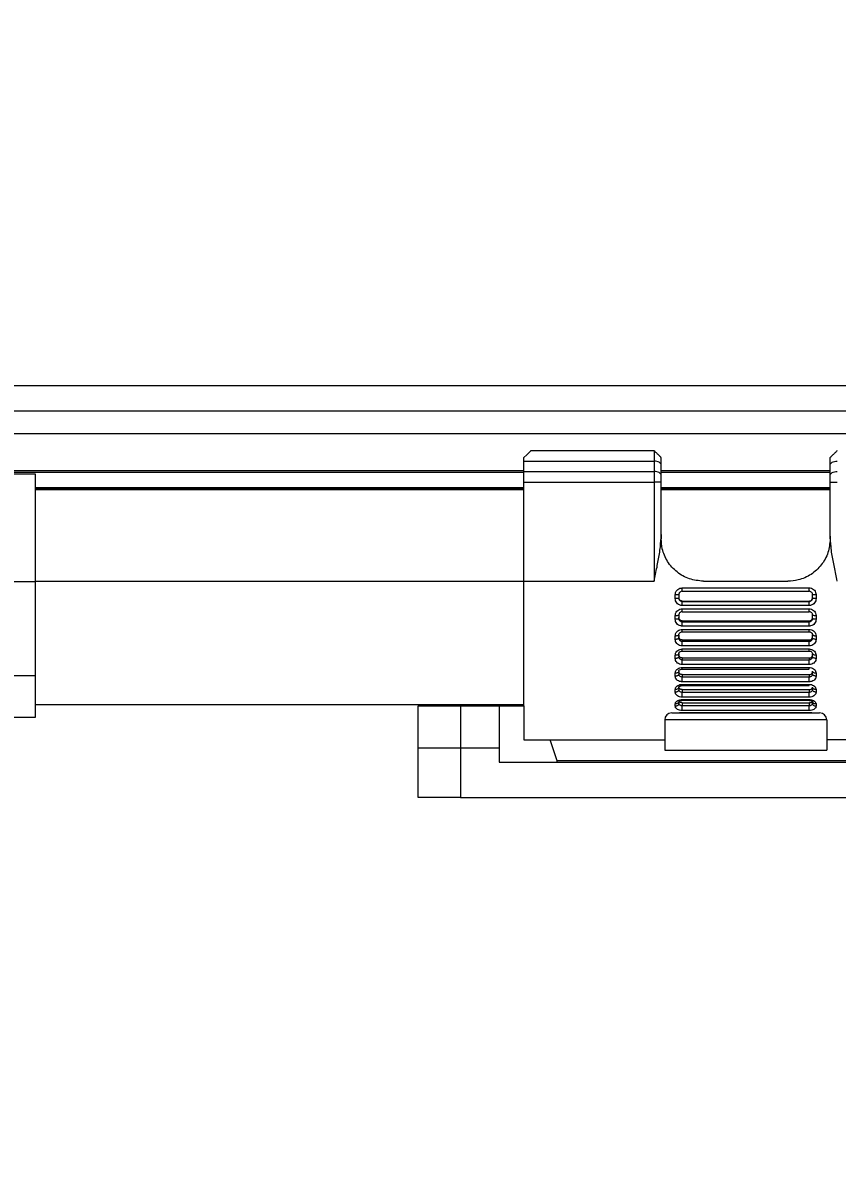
# Model space of a CAD drawing. Header units: inches. Extents: x -19.3 to 60.4, y -8 to 17.2.
# Drawn here: x 2.13 to 6.64, y 4.63 to 10.94 of the extents above; entities that cross this region are included whole.
import ezdxf

# ---------------------------------------------------------------- set-up
doc = ezdxf.new("R2010")
doc.units = ezdxf.units.IN
doc.header["$MEASUREMENT"] = 0
doc.styles.get("Standard").update_dxf_attribs({"font": 'arial.ttf'})
doc.dimstyles.new('Mega 3IN', dxfattribs={"dimtxt": 3, "dimasz": 3, "dimexe": 0.18, "dimexo": 0.0625, "dimgap": 0.09, "dimtad": 0, "dimtih": 1, "dimtoh": 1, "dimdec": 3, "dimzin": 0, "dimdsep": 46, "dimlunit": 3, "dimtxsty": 'Standard', "dimcen": 1, "dimadec": 0, "dimazin": 0, "dimtfac": 1, "dimtdec": 3, "dimtofl": 0, "dimtmove": 0, "dimatfit": 3, "dimfxl": 1, "dimtolj": 1, "dimtzin": 0, "dimarcsym": 0})

# ---------------------------------------------------------------- blocks, each defined once
blk = doc.blocks.new('*D24')
at = {"color": 0, "lineweight": -2, "transparency": 16777216}
for p, q in [((0.0438, 7.6917), (0.0438, 15.4499)), ((47.4086, 7.6917), (47.4086, 15.4499)), ((3.0438, 15.2699), (14.406, 15.2699)), ((44.4086, 15.2699), (33.0464, 15.2699))]:
    blk.add_line(p, q, dxfattribs=at)
at = {"color": 0, "transparency": 16777216}
for points in [[(3.0438, 15.7699), (3.0438, 14.7699), (0.0438, 15.2699)], [(44.4086, 15.7699), (44.4086, 14.7699), (47.4086, 15.2699)]]:
    blk.add_solid(points, dxfattribs=at)
at = {"layer": 'Defpoints', "color": 0, "transparency": 16777216}
for p in [(47.4086, 15.2699), (0.0438, 7.6292), (47.4086, 7.6292)]:
    blk.add_point(p, dxfattribs=at)
at = {"color": 0, "transparency": 16777216, "insert": (23.7262, 15.2699), "char_height": 3, "attachment_point": 5}
blk.add_mtext('\\A1;3\'-11.365"', dxfattribs=at)
blk = doc.blocks.new('*D25')
at = {"color": 0, "lineweight": -2, "transparency": 16777216}
for p, q in [((-4.3084, 5.378), (-4.3084, 8.378)), ((4.7021, 2.378), (-4.4884, 2.378)), ((4.7021, 0), (-4.4884, 0)), ((-4.3084, -3), (-4.3084, -6)), ((-4.3084, -6), (-7.3084, -6))]:
    blk.add_line(p, q, dxfattribs=at)
at = {"color": 0, "transparency": 16777216}
for points in [[(-4.8084, 5.378), (-3.8084, 5.378), (-4.3084, 2.378)], [(-4.8084, -3), (-3.8084, -3), (-4.3084, 0)]]:
    blk.add_solid(points, dxfattribs=at)
at = {"layer": 'Defpoints', "color": 0, "transparency": 16777216}
for p in [(4.7646, 2.378), (-4.3084, 0), (4.7646, 0)]:
    blk.add_point(p, dxfattribs=at)
at = {"color": 0, "transparency": 16777216, "insert": (-13.2265, -6), "char_height": 3, "attachment_point": 5}
blk.add_mtext('\\A1;2.378"', dxfattribs=at)

msp = doc.modelspace()

# ---------------------------------------------------------------- linework, layer by layer
at = {"color": 7, "linetype": 'Continuous', "lineweight": 15}
for p, q in [((44.5044, 8.9279), (0.4549, 8.9279)), ((44.5044, 8.7869), (0.4549, 8.7869)), ((4.9011, 8.51), (4.9011, 8.5295)), ((4.9011, 8.51), (5.6223, 8.51)), ((4.9011, 8.4525), (4.9011, 8.51)), ((4.94, 8.5684), (5.6223, 8.5684)), ((5.6223, 8.5684), (5.6223, 8.51)), ((5.6223, 8.51), (5.6223, 8.4525)), ((5.6612, 8.4905), (5.6612, 8.5295)), ((6.5969, 8.4905), (6.5969, 8.5295)), ((4.9011, 8.4467), (0.4549, 8.4467)), ((4.9011, 8.4525), (5.6223, 8.4525)), ((4.9011, 8.394), (4.9011, 8.4525)), ((5.6223, 8.4525), (5.6223, 8.394)), ((5.6612, 8.433), (5.6612, 8.4905)), ((6.5969, 8.4467), (5.6612, 8.4467)), ((6.5969, 8.433), (6.5969, 8.4905)), ((2.1975, 8.4389), (0.4549, 8.4389)), ((2.1975, 7.8416), (2.1975, 8.4389)), ((4.9011, 8.394), (5.6223, 8.394)), ((4.9011, 7.8455), (4.9011, 8.394)), ((5.6612, 8.394), (5.6223, 8.394)), ((5.6223, 8.394), (5.6223, 7.8455)), ((5.6612, 8.394), (5.6612, 8.433)), ((5.6612, 8.1041), (5.6612, 8.394)), ((6.5969, 8.394), (6.5969, 8.433)), ((6.5969, 8.394), (6.6358, 8.394)), ((6.5969, 8.1041), (6.5969, 8.394)), ((2.1975, 8.3609), (4.9011, 8.3609)), ((5.6612, 8.3609), (6.5969, 8.3609)), ((5.6612, 8.1041), (5.6612, 8.0794)), ((6.5969, 8.0794), (6.5969, 8.1041)), ((2.1975, 7.8416), (1.8936, 7.8416)), ((2.1975, 7.3241), (2.1975, 7.8416)), ((4.9011, 7.1555), (4.9011, 7.8455)), ((4.9011, 7.8455), (5.6223, 7.8455)), ((5.8951, 7.8455), (6.3629, 7.8455)), ((5.7392, 7.7499), (5.7392, 7.7694)), ((5.7587, 7.7711), (5.7587, 7.7521)), ((5.778, 7.79), (6.48, 7.79)), ((5.7781, 7.8087), (6.4799, 7.8087)), ((6.4994, 7.7521), (6.4994, 7.7711)), ((6.5189, 7.7695), (6.5189, 7.75)), ((6.48, 7.7109), (5.7781, 7.7109)), ((5.7781, 7.6925), (6.4799, 7.6925)), ((5.7782, 7.7357), (5.7782, 7.7332)), ((5.7782, 7.7357), (6.4799, 7.7357)), ((5.7782, 7.7332), (6.4799, 7.7332)), ((6.4799, 7.7357), (6.4799, 7.7332)), ((5.7392, 7.6348), (5.7392, 7.6539)), ((5.7587, 7.6581), (5.7587, 7.6396)), ((5.778, 7.6764), (6.48, 7.6764)), ((5.7782, 7.6262), (5.7782, 7.6212)), ((5.7782, 7.6262), (6.4799, 7.6262)), ((6.4799, 7.6262), (6.4799, 7.6212)), ((6.4994, 7.6396), (6.4994, 7.6581)), ((6.5189, 7.654), (6.5189, 7.6349)), ((5.778, 7.5655), (6.48, 7.5655)), ((6.48, 7.5969), (5.7781, 7.5969)), ((5.7781, 7.5791), (6.4799, 7.5791)), ((5.7782, 7.6212), (6.4799, 7.6212)), ((5.7392, 7.5235), (5.7392, 7.5418)), ((5.7587, 7.5485), (5.7587, 7.5307)), ((5.7782, 7.5206), (5.7782, 7.5132)), ((5.7782, 7.5206), (6.4799, 7.5206)), ((5.7782, 7.5132), (6.4799, 7.5132)), ((6.4799, 7.5206), (6.4799, 7.5132)), ((6.4994, 7.5307), (6.4994, 7.5485)), ((6.5189, 7.5419), (6.5189, 7.5236)), ((5.7587, 7.4442), (5.7587, 7.4275)), ((5.778, 7.4592), (6.48, 7.4592)), ((6.48, 7.4872), (5.7781, 7.4872)), ((5.7781, 7.4704), (6.4799, 7.4704)), ((6.4994, 7.4275), (6.4994, 7.4442)), ((5.7392, 7.4179), (5.7392, 7.4351)), ((6.48, 7.384), (5.7781, 7.384)), ((5.7782, 7.4208), (5.7782, 7.4111)), ((5.7782, 7.4208), (6.4799, 7.4208)), ((5.7782, 7.4111), (6.4799, 7.4111)), ((6.4799, 7.4208), (6.4799, 7.4111)), ((6.5189, 7.4352), (6.5189, 7.418)), ((1.9246, 7.3241), (2.1975, 7.3241)), ((2.1975, 7.0931), (2.1975, 7.3241)), ((5.7392, 7.3199), (5.7392, 7.3357)), ((5.7587, 7.347), (5.7587, 7.3316)), ((5.778, 7.3594), (6.48, 7.3594)), ((5.7781, 7.3683), (6.4799, 7.3683)), ((5.7782, 7.3285), (6.4799, 7.3285)), ((5.7782, 7.3285), (5.7782, 7.3166)), ((5.7782, 7.3166), (6.4799, 7.3166)), ((6.4799, 7.3285), (6.4799, 7.3166)), ((6.4994, 7.3316), (6.4994, 7.347)), ((6.5189, 7.3358), (6.5189, 7.32)), ((5.7587, 7.2587), (5.7587, 7.2449)), ((5.778, 7.2679), (6.48, 7.2679)), ((6.48, 7.2889), (5.7781, 7.2889)), ((5.7781, 7.2747), (6.4799, 7.2747)), ((6.4994, 7.2449), (6.4994, 7.2587)), ((5.7392, 7.2312), (5.7392, 7.2453)), ((5.778, 7.1863), (6.48, 7.1863)), ((6.48, 7.2037), (5.7781, 7.2037)), ((5.7781, 7.1912), (6.4799, 7.1912)), ((5.7782, 7.2454), (6.4799, 7.2454)), ((5.7782, 7.2454), (5.7782, 7.2316)), ((5.7782, 7.2316), (6.4799, 7.2316)), ((6.4799, 7.2454), (6.4799, 7.2316)), ((6.5189, 7.2454), (6.5189, 7.2313)), ((2.1975, 7.1633), (4.9011, 7.1633)), ((4.3163, 7.1553), (4.5502, 7.1553)), ((4.3163, 6.9216), (4.3163, 7.1553)), ((4.4722, 7.1555), (4.9011, 7.1555)), ((4.4722, 7.1555), (4.4722, 7.1553)), ((4.5502, 7.1553), (4.5502, 6.9216)), ((4.5502, 7.1553), (4.7646, 7.1553)), ((4.7646, 7.1553), (4.7646, 6.9216)), ((4.9011, 7.1555), (4.9011, 6.9684)), ((5.7392, 7.1534), (5.7392, 7.1656)), ((5.7587, 7.1807), (5.7587, 7.1689)), ((6.48, 7.13), (5.7781, 7.13)), ((5.7782, 7.173), (6.4799, 7.173)), ((5.7782, 7.173), (5.7782, 7.1575)), ((5.7782, 7.1575), (6.4799, 7.1575)), ((6.4799, 7.173), (6.4799, 7.1575)), ((6.4994, 7.1689), (6.4994, 7.1807)), ((6.5189, 7.1657), (6.5189, 7.1535)), ((1.9246, 7.0931), (2.1975, 7.0931)), ((6.5774, 7.0775), (5.6807, 7.0775)), ((5.6807, 7.0775), (5.6807, 6.9099)), ((5.7197, 7.1165), (6.5384, 7.1165)), ((5.7781, 7.1194), (6.4799, 7.1194)), ((6.5774, 7.0775), (6.5774, 6.9099)), ((4.9011, 6.9684), (5.0472, 6.9684)), ((5.0862, 6.8514), (5.0472, 6.9684)), ((5.0472, 6.9684), (5.6807, 6.9684)), ((7.2108, 6.9684), (6.5774, 6.9684)), ((4.5502, 6.9216), (4.3163, 6.9216)), ((4.3163, 6.6487), (4.3163, 6.9216)), ((4.7646, 6.9216), (4.5502, 6.9216)), ((4.5502, 6.9216), (4.5502, 6.6487)), ((4.7646, 6.9216), (4.7646, 6.8436)), ((5.6807, 6.9099), (6.5774, 6.9099)), ((4.7646, 6.8436), (7.4935, 6.8436)), ((5.0862, 6.8436), (5.0862, 6.8514)), ((7.1719, 6.8514), (5.0862, 6.8514)), ((4.5502, 6.6487), (4.3163, 6.6487)), ((4.5502, 6.6487), (7.7079, 6.6487))]:
    msp.add_line(p, q, dxfattribs=at)
at = {"color": 8, "linetype": 'Continuous', "lineweight": 15}
for p, q in [((44.5044, 8.7864), (0.4549, 8.7864)), ((44.5044, 8.6619), (0.4549, 8.6619)), ((0.4549, 8.4584), (4.9011, 8.4584)), ((5.6612, 8.4584), (6.5969, 8.4584)), ((2.1975, 8.3648), (4.9011, 8.3648)), ((2.1975, 8.3531), (4.9011, 8.3531)), ((5.6612, 8.3648), (6.5969, 8.3648)), ((5.6612, 8.3531), (6.5969, 8.3531)), ((2.1975, 7.8455), (4.9011, 7.8455))]:
    msp.add_line(p, q, dxfattribs=at)
at = {"color": 7, "linetype": 'Continuous', "lineweight": 15, "flags": 128}
for points in [[(4.94, 8.5684), (4.9375, 8.5659), (4.9299, 8.5583), (4.9175, 8.5459), (4.9011, 8.5295)], [(5.6612, 8.4905), (5.6605, 8.4943), (5.6583, 8.4979), (5.6547, 8.5013), (5.6498, 8.5043), (5.6439, 8.5067), (5.6372, 8.5085), (5.6299, 8.5096), (5.6223, 8.51)], [(6.5969, 8.4905), (6.5976, 8.4943), (6.5998, 8.4979), (6.6034, 8.5013), (6.6083, 8.5043), (6.6142, 8.5067), (6.6209, 8.5085), (6.6282, 8.5096), (6.6358, 8.51)], [(5.6612, 8.433), (5.6605, 8.4368), (5.6583, 8.4405), (5.6547, 8.4439), (5.6498, 8.4468), (5.6439, 8.4492), (5.6372, 8.451), (5.6299, 8.4521), (5.6223, 8.4525)], [(6.5969, 8.433), (6.5976, 8.4368), (6.5998, 8.4405), (6.6034, 8.4439), (6.6083, 8.4468), (6.6142, 8.4492), (6.6209, 8.451), (6.6282, 8.4521), (6.6358, 8.4525)], [(5.7587, 7.347), (5.7587, 7.347), (5.7587, 7.347), (5.7599, 7.3508), (5.7629, 7.3543), (5.7676, 7.3572), (5.7739, 7.3591), (5.7782, 7.3592)]]:
    msp.add_lwpolyline(points, dxfattribs=at)
at = {"color": 7, "linetype": 'Continuous', "lineweight": 15}
for centre, start, end in [((5.7197, 7.0775), 90, 180), ((6.5384, 7.0775), 0, 90)]:
    msp.add_arc(centre, 0.039, start, end, dxfattribs=at)
for points, knots in [([(5.6612, 8.5295), (5.6613, 8.5294), (5.6614, 8.5293), (5.6601, 8.5306), (5.6582, 8.5325), (5.6551, 8.5356), (5.6518, 8.5389), (5.648, 8.5427), (5.6436, 8.5471), (5.6379, 8.5528), (5.6311, 8.5597), (5.6246, 8.5661), (5.6224, 8.5684), (5.6223, 8.5684), (5.6223, 8.5684)], [0, 0, 0, 0, 0.206108, 0.278374, 0.351164, 0.392378, 0.433903, 0.470873, 0.508396, 0.568596, 0.658083, 0.79227, 0.97583, 1, 1, 1, 1]), ([(6.5969, 8.5295), (6.5968, 8.5294), (6.5966, 8.5293), (6.598, 8.5306), (6.5999, 8.5325), (6.603, 8.5356), (6.6063, 8.5389), (6.6101, 8.5427), (6.6145, 8.5471), (6.6202, 8.5528), (6.627, 8.5597), (6.6335, 8.5661), (6.6357, 8.5684), (6.6358, 8.5684), (6.6358, 8.5684)], [0, 0, 0, 0, 0.206108, 0.278374, 0.351164, 0.392378, 0.433903, 0.470873, 0.508396, 0.568596, 0.658083, 0.79227, 0.97583, 1, 1, 1, 1]), ([(5.6223, 7.8455), (5.6223, 7.8459), (5.6278, 7.8717), (5.6358, 7.9098), (5.6477, 7.9727), (5.658, 8.0334), (5.6602, 8.0813), (5.6612, 8.1041)], [0, 0, 0, 0, 0.004402, 0.298112, 0.438388, 0.73222, 1, 1, 1, 1]), ([(5.8951, 7.8455), (5.8689, 7.8481), (5.8163, 7.8533), (5.7463, 7.8935), (5.6938, 7.9523), (5.6654, 8.0182), (5.6625, 8.0613), (5.6612, 8.0794)], [0, 0, 0, 0, 0.212997, 0.42601, 0.638348, 0.848106, 1, 1, 1, 1]), ([(6.5969, 8.0794), (6.5945, 8.0539), (6.5897, 8.003), (6.5509, 7.9333), (6.4931, 7.8801), (6.4271, 7.8502), (6.3821, 7.8469), (6.3629, 7.8455)], [0, 0, 0, 0, 0.21253, 0.425272, 0.63417, 0.844608, 1, 1, 1, 1]), ([(6.6358, 7.8455), (6.6358, 7.8459), (6.6303, 7.8717), (6.6223, 7.9098), (6.6104, 7.9727), (6.6001, 8.0334), (6.5979, 8.0813), (6.5969, 8.1041)], [0, 0, 0, 0, 0.004402, 0.298112, 0.438388, 0.73222, 1, 1, 1, 1]), ([(5.7392, 7.7694), (5.7396, 7.7739), (5.7403, 7.781), (5.7454, 7.7914), (5.7529, 7.8003), (5.7647, 7.8073), (5.7737, 7.8083), (5.7781, 7.8087)], [0, 0, 0, 0, 0.219076, 0.347748, 0.564774, 0.782964, 1, 1, 1, 1]), ([(5.7587, 7.7711), (5.7584, 7.7708), (5.7578, 7.7704), (5.7533, 7.7698), (5.7469, 7.7695), (5.7418, 7.7694), (5.7392, 7.7694)], [0, 0, 0, 0, 0.25, 0.5, 0.75, 1, 1, 1, 1]), ([(5.7587, 7.7521), (5.7585, 7.7519), (5.7581, 7.7514), (5.7553, 7.7508), (5.7517, 7.7504), (5.7481, 7.7502), (5.7439, 7.75), (5.7408, 7.7499), (5.7392, 7.7499)], [0, 0, 0, 0, 0.196334, 0.427965, 0.557629, 0.696193, 0.843652, 1, 1, 1, 1]), ([(5.7782, 7.7901), (5.7782, 7.7901), (5.7759, 7.7901), (5.7714, 7.7893), (5.7655, 7.786), (5.7612, 7.781), (5.7591, 7.7758), (5.7587, 7.7724), (5.7587, 7.7711), (5.7587, 7.7711)], [0, 0, 0, 0, 0.000077, 0.224304, 0.445041, 0.660321, 0.871897, 0.999923, 1, 1, 1, 1]), ([(5.7782, 7.7357), (5.7756, 7.736), (5.7706, 7.7366), (5.7641, 7.7408), (5.7605, 7.7459), (5.7589, 7.7506), (5.7588, 7.753), (5.7587, 7.7542)], [0, 0, 0, 0, 0.254896, 0.506769, 0.754299, 0.876836, 1, 1, 1, 1]), ([(5.7587, 7.7521), (5.7587, 7.7521), (5.7587, 7.75), (5.7594, 7.7458), (5.7626, 7.7402), (5.7675, 7.7359), (5.773, 7.7336), (5.7767, 7.7332), (5.7782, 7.7332), (5.7782, 7.7332)], [0, 0, 0, 0, 0.000078, 0.210323, 0.420766, 0.63317, 0.850397, 0.999923, 1, 1, 1, 1]), ([(5.7782, 7.7901), (5.7782, 7.7901), (5.7782, 7.7903), (5.7782, 7.7929), (5.7782, 7.7963), (5.7781, 7.7998), (5.7781, 7.804), (5.7781, 7.8071), (5.7781, 7.8087)], [0, 0, 0, 0, 0.198983, 0.431483, 0.560933, 0.69884, 0.845197, 1, 1, 1, 1]), ([(6.4799, 7.8087), (6.4843, 7.8083), (6.4888, 7.8079), (6.4972, 7.8049), (6.5052, 7.8004), (6.5139, 7.7901), (6.5183, 7.7792), (6.5187, 7.7721), (6.5189, 7.7695)], [0, 0, 0, 0, 0.214033, 0.218636, 0.436909, 0.654019, 0.86987, 1, 1, 1, 1]), ([(6.4799, 7.7901), (6.4799, 7.7902), (6.4799, 7.7905), (6.4799, 7.7947), (6.4799, 7.801), (6.4799, 7.8061), (6.4799, 7.8087)], [0, 0, 0, 0, 0.249999, 0.500001, 0.750002, 1, 1, 1, 1]), ([(6.4994, 7.7711), (6.4994, 7.7711), (6.4994, 7.7724), (6.499, 7.7758), (6.4969, 7.781), (6.4926, 7.786), (6.4867, 7.7893), (6.4822, 7.7901), (6.4799, 7.7901), (6.4799, 7.7901)], [0, 0, 0, 0, 0.000077, 0.128103, 0.339678, 0.554959, 0.775696, 0.999922, 1, 1, 1, 1]), ([(6.4799, 7.7357), (6.4824, 7.736), (6.4875, 7.7366), (6.494, 7.7408), (6.4976, 7.7459), (6.4992, 7.7506), (6.4993, 7.753), (6.4994, 7.7542)], [0, 0, 0, 0, 0.254897, 0.506769, 0.754299, 0.876836, 1, 1, 1, 1]), ([(6.4799, 7.7332), (6.4799, 7.7332), (6.4814, 7.7332), (6.4851, 7.7336), (6.4906, 7.7359), (6.4955, 7.7402), (6.4986, 7.7458), (6.4994, 7.75), (6.4994, 7.7521), (6.4994, 7.7521)], [0, 0, 0, 0, 0.000078, 0.149604, 0.366831, 0.579234, 0.789678, 0.999922, 1, 1, 1, 1]), ([(6.5189, 7.7695), (6.5168, 7.7695), (6.5123, 7.7695), (6.5072, 7.7698), (6.5036, 7.7701), (6.5013, 7.7704), (6.4997, 7.7707), (6.4995, 7.7709), (6.4994, 7.7711)], [0, 0, 0, 0, 0.203912, 0.438068, 0.567105, 0.703778, 0.848076, 1, 1, 1, 1]), ([(6.5189, 7.75), (6.5163, 7.75), (6.5112, 7.7501), (6.5047, 7.7506), (6.5003, 7.7513), (6.4997, 7.7518), (6.4994, 7.7521)], [0, 0, 0, 0, 0.25208, 0.502774, 0.75208, 1, 1, 1, 1]), ([(5.7781, 7.7109), (5.7751, 7.7111), (5.7678, 7.7116), (5.7569, 7.7164), (5.7471, 7.7252), (5.7405, 7.7368), (5.7396, 7.7455), (5.7392, 7.7499)], [0, 0, 0, 0, 0.143917, 0.357304, 0.5703, 0.784657, 1, 1, 1, 1]), ([(5.7392, 7.6539), (5.7396, 7.6583), (5.7403, 7.6652), (5.7454, 7.6755), (5.7529, 7.6843), (5.7647, 7.6912), (5.7737, 7.6921), (5.7781, 7.6925)], [0, 0, 0, 0, 0.219076, 0.347748, 0.564775, 0.782964, 1, 1, 1, 1]), ([(5.7781, 7.7109), (5.7781, 7.7122), (5.7781, 7.715), (5.7781, 7.7202), (5.7782, 7.7249), (5.7782, 7.7286), (5.7782, 7.7317), (5.7782, 7.7326), (5.7782, 7.7332)], [0, 0, 0, 0, 0.130792, 0.270449, 0.500082, 0.6303, 0.757218, 1, 1, 1, 1]), ([(5.7782, 7.6768), (5.7782, 7.6766), (5.7782, 7.6761), (5.7782, 7.678), (5.7782, 7.6809), (5.7781, 7.684), (5.7781, 7.688), (5.7781, 7.691), (5.7781, 7.6925)], [0, 0, 0, 0, 0.198981, 0.431483, 0.560933, 0.698839, 0.845198, 1, 1, 1, 1]), ([(6.48, 7.7109), (6.48, 7.7131), (6.48, 7.7176), (6.48, 7.7232), (6.48, 7.7272), (6.48, 7.73), (6.4799, 7.7323), (6.4799, 7.7329), (6.4799, 7.7332)], [0, 0, 0, 0, 0.21353, 0.435926, 0.562265, 0.698395, 0.84431, 1, 1, 1, 1]), ([(6.4799, 7.6925), (6.4843, 7.6922), (6.4888, 7.6918), (6.4972, 7.6888), (6.5052, 7.6843), (6.5139, 7.6742), (6.5183, 7.6635), (6.5187, 7.6566), (6.5189, 7.654)], [0, 0, 0, 0, 0.214033, 0.218636, 0.436908, 0.654018, 0.86987, 1, 1, 1, 1]), ([(6.4799, 7.6768), (6.4799, 7.6766), (6.4799, 7.6762), (6.4799, 7.6795), (6.4799, 7.685), (6.4799, 7.69), (6.4799, 7.6925)], [0, 0, 0, 0, 0.249998, 0.499999, 0.749998, 1, 1, 1, 1]), ([(6.5189, 7.75), (6.5184, 7.7455), (6.5176, 7.7368), (6.5109, 7.7251), (6.5012, 7.7164), (6.4902, 7.7116), (6.483, 7.7111), (6.48, 7.7109)], [0, 0, 0, 0, 0.218413, 0.430309, 0.643077, 0.856236, 1, 1, 1, 1]), ([(5.7587, 7.6581), (5.7584, 7.6576), (5.7578, 7.6565), (5.7533, 7.6551), (5.7469, 7.6541), (5.7418, 7.6539), (5.7392, 7.6539)], [0, 0, 0, 0, 0.25, 0.5, 0.749999, 1, 1, 1, 1]), ([(5.7587, 7.6396), (5.7585, 7.6391), (5.7581, 7.6381), (5.7553, 7.6368), (5.7517, 7.6359), (5.7481, 7.6354), (5.7439, 7.6349), (5.7408, 7.6349), (5.7392, 7.6348)], [0, 0, 0, 0, 0.196333, 0.427965, 0.557629, 0.696193, 0.843653, 1, 1, 1, 1]), ([(5.7781, 7.5969), (5.7751, 7.5971), (5.7678, 7.5976), (5.7569, 7.6022), (5.7471, 7.6107), (5.7405, 7.6221), (5.7396, 7.6306), (5.7392, 7.6348)], [0, 0, 0, 0, 0.143917, 0.357304, 0.5703, 0.784657, 1, 1, 1, 1]), ([(5.7782, 7.6768), (5.7782, 7.6768), (5.7759, 7.6768), (5.7714, 7.6761), (5.7655, 7.6728), (5.7612, 7.6679), (5.7591, 7.6627), (5.7587, 7.6594), (5.7587, 7.6581), (5.7587, 7.6581)], [0, 0, 0, 0, 0.000077, 0.224304, 0.445041, 0.660319, 0.871898, 0.999921, 1, 1, 1, 1]), ([(5.7782, 7.6262), (5.7756, 7.6265), (5.7706, 7.627), (5.7641, 7.6312), (5.7605, 7.6362), (5.7589, 7.6407), (5.7588, 7.6431), (5.7587, 7.6443)], [0, 0, 0, 0, 0.254896, 0.506768, 0.754299, 0.876835, 1, 1, 1, 1]), ([(5.7587, 7.6396), (5.7587, 7.6396), (5.7587, 7.6375), (5.7594, 7.6334), (5.7626, 7.628), (5.7675, 7.6238), (5.773, 7.6216), (5.7767, 7.6212), (5.7782, 7.6212), (5.7782, 7.6212)], [0, 0, 0, 0, 0.000077, 0.210323, 0.420766, 0.63317, 0.850397, 0.999923, 1, 1, 1, 1]), ([(6.4994, 7.6581), (6.4994, 7.6581), (6.4994, 7.6594), (6.499, 7.6627), (6.4969, 7.6679), (6.4926, 7.6728), (6.4867, 7.6761), (6.4822, 7.6768), (6.4799, 7.6768), (6.4799, 7.6768)], [0, 0, 0, 0, 0.000079, 0.128102, 0.33968, 0.554959, 0.775696, 0.999922, 1, 1, 1, 1]), ([(6.4799, 7.6262), (6.4824, 7.6265), (6.4875, 7.627), (6.494, 7.6312), (6.4976, 7.6362), (6.4992, 7.6407), (6.4993, 7.6431), (6.4994, 7.6443)], [0, 0, 0, 0, 0.254897, 0.506768, 0.754299, 0.876835, 1, 1, 1, 1]), ([(6.4799, 7.6212), (6.4799, 7.6212), (6.4814, 7.6212), (6.4851, 7.6216), (6.4906, 7.6238), (6.4955, 7.628), (6.4986, 7.6334), (6.4994, 7.6375), (6.4994, 7.6396), (6.4994, 7.6396)], [0, 0, 0, 0, 0.000078, 0.149604, 0.366831, 0.579234, 0.789677, 0.999923, 1, 1, 1, 1]), ([(6.5189, 7.6349), (6.5184, 7.6306), (6.5176, 7.622), (6.5109, 7.6107), (6.5012, 7.6022), (6.4902, 7.5976), (6.483, 7.5971), (6.48, 7.5969)], [0, 0, 0, 0, 0.218413, 0.430309, 0.643078, 0.856237, 1, 1, 1, 1]), ([(6.5189, 7.654), (6.5168, 7.654), (6.5123, 7.6541), (6.5072, 7.6548), (6.5036, 7.6555), (6.5013, 7.6563), (6.4997, 7.6572), (6.4995, 7.6578), (6.4994, 7.6581)], [0, 0, 0, 0, 0.203911, 0.438069, 0.567105, 0.703776, 0.848076, 1, 1, 1, 1]), ([(6.5189, 7.6349), (6.5163, 7.635), (6.5112, 7.6351), (6.5047, 7.6362), (6.5003, 7.6378), (6.4997, 7.639), (6.4994, 7.6396)], [0, 0, 0, 0, 0.25208, 0.502773, 0.752079, 1, 1, 1, 1]), ([(5.7392, 7.5418), (5.7396, 7.546), (5.7403, 7.5527), (5.7454, 7.5627), (5.7529, 7.5711), (5.7647, 7.5778), (5.7737, 7.5786), (5.7781, 7.5791)], [0, 0, 0, 0, 0.219076, 0.347748, 0.564774, 0.782964, 1, 1, 1, 1]), ([(5.7591, 7.5481), (5.759, 7.5496), (5.759, 7.5534), (5.7617, 7.558), (5.7666, 7.5627), (5.7748, 7.5659), (5.7813, 7.5657), (5.7853, 7.5655)], [0, 0, 0, 0, 0.128204, 0.324033, 0.503823, 0.694449, 1, 1, 1, 1]), ([(5.7781, 7.5969), (5.7781, 7.5983), (5.7781, 7.6009), (5.7781, 7.6061), (5.7782, 7.611), (5.7782, 7.6152), (5.7782, 7.6189), (5.7782, 7.6203), (5.7782, 7.6212)], [0, 0, 0, 0, 0.138026, 0.258333, 0.500005, 0.630244, 0.757182, 1, 1, 1, 1]), ([(5.7782, 7.5655), (5.7782, 7.5657), (5.7782, 7.5661), (5.7782, 7.5685), (5.7781, 7.5711), (5.7781, 7.5747), (5.7781, 7.5776), (5.7781, 7.5791)], [0, 0, 0, 0, 0.289248, 0.451086, 0.623495, 0.806468, 1, 1, 1, 1]), ([(6.48, 7.5969), (6.48, 7.5992), (6.48, 7.6038), (6.48, 7.6096), (6.48, 7.6138), (6.48, 7.6169), (6.4799, 7.6196), (6.4799, 7.6207), (6.4799, 7.6212)], [0, 0, 0, 0, 0.230792, 0.442076, 0.564837, 0.698755, 0.843812, 1, 1, 1, 1]), ([(6.4799, 7.5791), (6.4843, 7.5787), (6.4888, 7.5783), (6.4972, 7.5755), (6.5052, 7.5711), (6.5139, 7.5614), (6.5183, 7.551), (6.5187, 7.5444), (6.5189, 7.5419)], [0, 0, 0, 0, 0.214033, 0.218636, 0.436909, 0.654019, 0.869869, 1, 1, 1, 1]), ([(6.4799, 7.5657), (6.4799, 7.5657), (6.4799, 7.5652), (6.4799, 7.5673), (6.4799, 7.5719), (6.4799, 7.5767), (6.4799, 7.5791)], [0, 0, 0, 0, 0.05273, 0.368487, 0.684243, 1, 1, 1, 1]), ([(6.4799, 7.5651), (6.4817, 7.5651), (6.486, 7.5652), (6.492, 7.5622), (6.4967, 7.5576), (6.4992, 7.553), (6.4991, 7.5492), (6.4991, 7.5476)], [0, 0, 0, 0, 0.17309, 0.39291, 0.612931, 0.841169, 1, 1, 1, 1]), ([(5.7587, 7.5485), (5.7584, 7.5477), (5.7578, 7.5459), (5.7533, 7.5437), (5.7469, 7.5421), (5.7418, 7.5419), (5.7392, 7.5418)], [0, 0, 0, 0, 0.25, 0.500001, 0.75, 1, 1, 1, 1]), ([(5.7587, 7.5307), (5.7585, 7.53), (5.7581, 7.5284), (5.7553, 7.5265), (5.7517, 7.5252), (5.7481, 7.5243), (5.7439, 7.5237), (5.7408, 7.5236), (5.7392, 7.5235)], [0, 0, 0, 0, 0.196335, 0.427966, 0.557629, 0.696193, 0.843652, 1, 1, 1, 1]), ([(5.7781, 7.4872), (5.7751, 7.4874), (5.7678, 7.4879), (5.7569, 7.4923), (5.7471, 7.5005), (5.7405, 7.5113), (5.7396, 7.5194), (5.7392, 7.5235)], [0, 0, 0, 0, 0.143917, 0.357304, 0.5703, 0.784656, 1, 1, 1, 1]), ([(5.7782, 7.5206), (5.7756, 7.5209), (5.7706, 7.5214), (5.7641, 7.5253), (5.7605, 7.5301), (5.7589, 7.5345), (5.7588, 7.5368), (5.7587, 7.5379)], [0, 0, 0, 0, 0.254896, 0.506767, 0.754299, 0.876835, 1, 1, 1, 1]), ([(5.7587, 7.5307), (5.7587, 7.5307), (5.7587, 7.5288), (5.7594, 7.5248), (5.7626, 7.5196), (5.7675, 7.5156), (5.773, 7.5136), (5.7767, 7.5132), (5.7782, 7.5132), (5.7782, 7.5132)], [0, 0, 0, 0, 0.000078, 0.210322, 0.420765, 0.633169, 0.850397, 0.999923, 1, 1, 1, 1]), ([(5.7781, 7.4872), (5.7781, 7.4887), (5.7781, 7.4912), (5.7781, 7.4963), (5.7782, 7.5014), (5.7782, 7.506), (5.7782, 7.5101), (5.7782, 7.5119), (5.7782, 7.5132)], [0, 0, 0, 0, 0.146955, 0.254934, 0.49997, 0.630218, 0.757165, 1, 1, 1, 1]), ([(6.4799, 7.5206), (6.4824, 7.5209), (6.4875, 7.5214), (6.494, 7.5253), (6.4976, 7.5301), (6.4992, 7.5345), (6.4993, 7.5368), (6.4994, 7.5379)], [0, 0, 0, 0, 0.254897, 0.506767, 0.754299, 0.876835, 1, 1, 1, 1]), ([(6.4799, 7.5132), (6.4799, 7.5132), (6.4814, 7.5132), (6.4851, 7.5136), (6.4906, 7.5156), (6.4955, 7.5196), (6.4986, 7.5248), (6.4994, 7.5288), (6.4994, 7.5307), (6.4994, 7.5307)], [0, 0, 0, 0, 0.000078, 0.149604, 0.366832, 0.579235, 0.789678, 0.999922, 1, 1, 1, 1]), ([(6.48, 7.4872), (6.48, 7.4897), (6.48, 7.4942), (6.48, 7.5015), (6.48, 7.507), (6.4799, 7.511), (6.4799, 7.5124), (6.4799, 7.5132)], [0, 0, 0, 0, 0.249391, 0.451395, 0.69954, 0.843392, 1, 1, 1, 1]), ([(6.5189, 7.5236), (6.5184, 7.5194), (6.5176, 7.5112), (6.5109, 7.5004), (6.5012, 7.4923), (6.4902, 7.4879), (6.483, 7.4874), (6.48, 7.4872)], [0, 0, 0, 0, 0.218412, 0.430308, 0.643077, 0.856236, 1, 1, 1, 1]), ([(6.5189, 7.5419), (6.5168, 7.542), (6.5123, 7.5421), (6.5072, 7.5431), (6.5036, 7.5444), (6.5013, 7.5456), (6.4997, 7.547), (6.4995, 7.548), (6.4994, 7.5485)], [0, 0, 0, 0, 0.203912, 0.438068, 0.567104, 0.703775, 0.848075, 1, 1, 1, 1]), ([(6.5189, 7.5236), (6.5163, 7.5237), (6.5112, 7.5239), (6.5047, 7.5256), (6.5003, 7.528), (6.4997, 7.5298), (6.4994, 7.5307)], [0, 0, 0, 0, 0.25208, 0.502773, 0.75208, 1, 1, 1, 1]), ([(5.7392, 7.4351), (5.7396, 7.4391), (5.7403, 7.4454), (5.7454, 7.4548), (5.7529, 7.4628), (5.7647, 7.4691), (5.7737, 7.4699), (5.7781, 7.4704)], [0, 0, 0, 0, 0.219076, 0.347748, 0.564775, 0.782965, 1, 1, 1, 1]), ([(5.7587, 7.4442), (5.7584, 7.443), (5.7578, 7.4406), (5.7533, 7.4376), (5.7469, 7.4355), (5.7418, 7.4352), (5.7392, 7.4351)], [0, 0, 0, 0, 0.25, 0.500001, 0.75, 1, 1, 1, 1]), ([(5.7587, 7.4442), (5.7587, 7.4442), (5.7587, 7.4442), (5.7587, 7.4468), (5.7595, 7.4489), (5.7632, 7.4542), (5.7687, 7.4575), (5.774, 7.4591), (5.7773, 7.4591), (5.7782, 7.4591)], [0, 0, 0, 0, 0.000012, 0.000024, 0.282395, 0.505491, 0.707687, 0.920205, 1, 1, 1, 1]), ([(5.7782, 7.4208), (5.7756, 7.4211), (5.7706, 7.4215), (5.7641, 7.4252), (5.7605, 7.4297), (5.7589, 7.4338), (5.7588, 7.4359), (5.7587, 7.437)], [0, 0, 0, 0, 0.254896, 0.506767, 0.754297, 0.876834, 1, 1, 1, 1]), ([(5.7782, 7.4595), (5.7782, 7.4595), (5.7782, 7.4594), (5.7782, 7.4609), (5.7781, 7.4631), (5.7781, 7.4662), (5.7781, 7.469), (5.7781, 7.4704)], [0, 0, 0, 0, 0.201578, 0.383377, 0.577053, 0.782599, 1, 1, 1, 1]), ([(6.4799, 7.4704), (6.4843, 7.47), (6.4888, 7.4696), (6.4972, 7.4669), (6.5052, 7.4628), (6.5139, 7.4536), (6.5183, 7.4438), (6.5187, 7.4376), (6.5189, 7.4352)], [0, 0, 0, 0, 0.214033, 0.218636, 0.436909, 0.654019, 0.86987, 1, 1, 1, 1]), ([(6.4799, 7.4594), (6.4799, 7.4595), (6.4799, 7.4598), (6.4799, 7.4638), (6.4799, 7.4682), (6.4799, 7.4704)], [0, 0, 0, 0, 0.294478, 0.647238, 1, 1, 1, 1]), ([(6.4799, 7.4588), (6.4818, 7.4588), (6.4862, 7.4589), (6.492, 7.4561), (6.4966, 7.4522), (6.4987, 7.4484), (6.4993, 7.4459), (6.4994, 7.4447), (6.4994, 7.4443), (6.4994, 7.4442), (6.4994, 7.4442), (6.4994, 7.4442), (6.4994, 7.4442)], [0, 0, 0, 0, 0.173203, 0.381396, 0.589558, 0.809493, 0.931257, 0.991898, 0.998276, 0.999937, 0.999987, 1, 1, 1, 1]), ([(6.4799, 7.4208), (6.4824, 7.4211), (6.4875, 7.4215), (6.494, 7.4252), (6.4976, 7.4297), (6.4992, 7.4338), (6.4993, 7.4359), (6.4994, 7.437)], [0, 0, 0, 0, 0.254897, 0.506767, 0.754297, 0.876834, 1, 1, 1, 1]), ([(6.5189, 7.4352), (6.5168, 7.4353), (6.5123, 7.4355), (6.5072, 7.4369), (6.5036, 7.4385), (6.5013, 7.4402), (6.4997, 7.4421), (6.4995, 7.4435), (6.4994, 7.4442)], [0, 0, 0, 0, 0.203911, 0.438068, 0.567104, 0.703777, 0.848075, 1, 1, 1, 1]), ([(5.7587, 7.4275), (5.7585, 7.4265), (5.7581, 7.4244), (5.7553, 7.4219), (5.7517, 7.4201), (5.7481, 7.4189), (5.7439, 7.4181), (5.7408, 7.418), (5.7392, 7.4179)], [0, 0, 0, 0, 0.196333, 0.427967, 0.557629, 0.696194, 0.843653, 1, 1, 1, 1]), ([(5.7781, 7.384), (5.7751, 7.3842), (5.7678, 7.3846), (5.7569, 7.3887), (5.7471, 7.3963), (5.7405, 7.4064), (5.7396, 7.4141), (5.7392, 7.4179)], [0, 0, 0, 0, 0.143917, 0.357304, 0.5703, 0.784657, 1, 1, 1, 1]), ([(5.7587, 7.4275), (5.7587, 7.4275), (5.7587, 7.4256), (5.7594, 7.4219), (5.7626, 7.4171), (5.7675, 7.4133), (5.773, 7.4114), (5.7767, 7.4111), (5.7782, 7.4111), (5.7782, 7.4111)], [0, 0, 0, 0, 0.000077, 0.210322, 0.420765, 0.63317, 0.850397, 0.999923, 1, 1, 1, 1]), ([(5.7781, 7.384), (5.7781, 7.3854), (5.7781, 7.3879), (5.7781, 7.393), (5.7782, 7.398), (5.7782, 7.4027), (5.7782, 7.4072), (5.7782, 7.4095), (5.7782, 7.4111)], [0, 0, 0, 0, 0.151364, 0.273442, 0.500088, 0.630307, 0.757222, 1, 1, 1, 1]), ([(6.4799, 7.4111), (6.4799, 7.4111), (6.4814, 7.4111), (6.4851, 7.4114), (6.4906, 7.4133), (6.4955, 7.4171), (6.4986, 7.4219), (6.4994, 7.4256), (6.4994, 7.4275), (6.4994, 7.4275)], [0, 0, 0, 0, 0.000078, 0.149604, 0.366831, 0.579235, 0.789678, 0.999923, 1, 1, 1, 1]), ([(6.48, 7.384), (6.48, 7.3863), (6.48, 7.3907), (6.48, 7.3982), (6.48, 7.404), (6.4799, 7.4084), (6.4799, 7.4101), (6.4799, 7.4111)], [0, 0, 0, 0, 0.247847, 0.463517, 0.701698, 0.843478, 1, 1, 1, 1]), ([(6.5189, 7.418), (6.5184, 7.4141), (6.5176, 7.4064), (6.5109, 7.3963), (6.5012, 7.3887), (6.4902, 7.3846), (6.483, 7.3842), (6.48, 7.384)], [0, 0, 0, 0, 0.218414, 0.430309, 0.643077, 0.856237, 1, 1, 1, 1]), ([(6.5189, 7.418), (6.5163, 7.4181), (6.5112, 7.4184), (6.5047, 7.4207), (6.5003, 7.4238), (6.4997, 7.4263), (6.4994, 7.4275)], [0, 0, 0, 0, 0.25208, 0.502772, 0.752079, 1, 1, 1, 1]), ([(5.7392, 7.3357), (5.7396, 7.3394), (5.7403, 7.3452), (5.7454, 7.3539), (5.7529, 7.3612), (5.7647, 7.3671), (5.7737, 7.3679), (5.7781, 7.3683)], [0, 0, 0, 0, 0.219076, 0.347748, 0.564774, 0.782964, 1, 1, 1, 1]), ([(5.7587, 7.347), (5.7584, 7.3455), (5.7578, 7.3426), (5.7533, 7.3388), (5.7469, 7.3362), (5.7418, 7.3359), (5.7392, 7.3357)], [0, 0, 0, 0, 0.249999, 0.499999, 0.749999, 1, 1, 1, 1]), ([(5.7587, 7.3316), (5.7585, 7.3304), (5.7581, 7.3278), (5.7553, 7.3247), (5.7517, 7.3225), (5.7481, 7.3211), (5.7439, 7.3201), (5.7408, 7.32), (5.7392, 7.3199)], [0, 0, 0, 0, 0.196335, 0.427965, 0.557628, 0.696193, 0.843653, 1, 1, 1, 1]), ([(5.7781, 7.2889), (5.7751, 7.2891), (5.7678, 7.2895), (5.7569, 7.2932), (5.7471, 7.3002), (5.7405, 7.3094), (5.7396, 7.3164), (5.7392, 7.3199)], [0, 0, 0, 0, 0.143917, 0.357304, 0.5703, 0.784656, 1, 1, 1, 1]), ([(5.7782, 7.3285), (5.7756, 7.3287), (5.7706, 7.3292), (5.7641, 7.3325), (5.7605, 7.3366), (5.7589, 7.3404), (5.7588, 7.3423), (5.7587, 7.3433)], [0, 0, 0, 0, 0.254896, 0.506768, 0.754298, 0.876834, 1, 1, 1, 1]), ([(5.7587, 7.3316), (5.7587, 7.3316), (5.7587, 7.33), (5.7594, 7.3265), (5.7626, 7.3221), (5.7675, 7.3187), (5.773, 7.317), (5.7767, 7.3166), (5.7782, 7.3166), (5.7782, 7.3166)], [0, 0, 0, 0, 0.000076, 0.210322, 0.420765, 0.63317, 0.850397, 0.999923, 1, 1, 1, 1]), ([(5.7782, 7.3597), (5.7782, 7.3596), (5.7782, 7.3593), (5.7782, 7.3602), (5.7781, 7.3618), (5.7781, 7.3645), (5.7781, 7.367), (5.7781, 7.3683)], [0, 0, 0, 0, 0.100112, 0.305017, 0.523304, 0.75497, 1, 1, 1, 1]), ([(5.7781, 7.2889), (5.7781, 7.2902), (5.7781, 7.2926), (5.7781, 7.2976), (5.7782, 7.3026), (5.7782, 7.3074), (5.7782, 7.3122), (5.7782, 7.3149), (5.7782, 7.3166)], [0, 0, 0, 0, 0.153847, 0.284384, 0.500143, 0.630347, 0.757248, 1, 1, 1, 1]), ([(6.4799, 7.3683), (6.4843, 7.368), (6.4888, 7.3676), (6.4972, 7.3651), (6.5052, 7.3613), (6.5139, 7.3527), (6.5183, 7.3437), (6.5187, 7.338), (6.5189, 7.3358)], [0, 0, 0, 0, 0.214033, 0.218636, 0.436909, 0.65402, 0.86987, 1, 1, 1, 1]), ([(6.4799, 7.3598), (6.4799, 7.3597), (6.4799, 7.3595), (6.4799, 7.3623), (6.4799, 7.3663), (6.4799, 7.3683)], [0, 0, 0, 0, 0.218227, 0.609112, 1, 1, 1, 1]), ([(6.4799, 7.3285), (6.4824, 7.3287), (6.4875, 7.3292), (6.494, 7.3325), (6.4976, 7.3366), (6.4992, 7.3404), (6.4993, 7.3423), (6.4994, 7.3433)], [0, 0, 0, 0, 0.254897, 0.506768, 0.754298, 0.876834, 1, 1, 1, 1]), ([(6.4799, 7.3166), (6.4799, 7.3166), (6.4814, 7.3166), (6.4851, 7.317), (6.4906, 7.3187), (6.4955, 7.3221), (6.4986, 7.3265), (6.4994, 7.33), (6.4994, 7.3316), (6.4994, 7.3316)], [0, 0, 0, 0, 0.000078, 0.149604, 0.366831, 0.579235, 0.789678, 0.999924, 1, 1, 1, 1]), ([(6.48, 7.2889), (6.48, 7.2911), (6.48, 7.2953), (6.48, 7.3028), (6.48, 7.3088), (6.4799, 7.3135), (6.4799, 7.3156), (6.4799, 7.3166)], [0, 0, 0, 0, 0.245576, 0.48038, 0.705175, 0.84396, 1, 1, 1, 1]), ([(6.5189, 7.32), (6.5184, 7.3164), (6.5176, 7.3094), (6.5109, 7.3001), (6.5012, 7.2932), (6.4902, 7.2895), (6.483, 7.2891), (6.48, 7.2889)], [0, 0, 0, 0, 0.218413, 0.430309, 0.643077, 0.856237, 1, 1, 1, 1]), ([(6.5189, 7.3358), (6.5168, 7.3359), (6.5123, 7.3361), (6.5072, 7.3379), (6.5036, 7.3399), (6.5013, 7.342), (6.4997, 7.3444), (6.4995, 7.3461), (6.4994, 7.347)], [0, 0, 0, 0, 0.203911, 0.438069, 0.567105, 0.703777, 0.848077, 1, 1, 1, 1]), ([(6.5189, 7.32), (6.5163, 7.3201), (6.5112, 7.3205), (6.5047, 7.3232), (6.5003, 7.3271), (6.4997, 7.3301), (6.4994, 7.3316)], [0, 0, 0, 0, 0.25208, 0.502774, 0.752079, 1, 1, 1, 1]), ([(5.7392, 7.2453), (5.7396, 7.2486), (5.7403, 7.2538), (5.7454, 7.2617), (5.7529, 7.2683), (5.7647, 7.2736), (5.7737, 7.2743), (5.7781, 7.2747)], [0, 0, 0, 0, 0.219075, 0.347748, 0.564774, 0.782964, 1, 1, 1, 1]), ([(5.7587, 7.2587), (5.7584, 7.2569), (5.7578, 7.2534), (5.7533, 7.249), (5.7469, 7.2459), (5.7418, 7.2455), (5.7392, 7.2453)], [0, 0, 0, 0, 0.249999, 0.499999, 0.749999, 1, 1, 1, 1]), ([(5.7587, 7.2586), (5.7587, 7.2586), (5.7587, 7.2612), (5.7587, 7.2588), (5.7613, 7.2628), (5.7657, 7.2654), (5.7716, 7.2675), (5.776, 7.2677), (5.7782, 7.2678)], [0, 0, 0, 0, 0.000016, 0.293326, 0.483552, 0.654199, 0.834349, 1, 1, 1, 1]), ([(5.7782, 7.2454), (5.7756, 7.2456), (5.7706, 7.246), (5.7641, 7.249), (5.7605, 7.2526), (5.7589, 7.256), (5.7588, 7.2577), (5.7587, 7.2586)], [0, 0, 0, 0, 0.254896, 0.506768, 0.754298, 0.876835, 1, 1, 1, 1]), ([(5.7782, 7.2679), (5.7782, 7.268), (5.7782, 7.268), (5.7781, 7.2692), (5.7781, 7.2713), (5.7781, 7.2735), (5.7781, 7.2747)], [0, 0, 0, 0, 0.196709, 0.449012, 0.716784, 1, 1, 1, 1]), ([(6.4799, 7.2747), (6.4843, 7.2744), (6.4888, 7.2741), (6.4972, 7.2718), (6.5052, 7.2683), (6.5139, 7.2606), (6.5183, 7.2525), (6.5187, 7.2474), (6.5189, 7.2454)], [0, 0, 0, 0, 0.214033, 0.218636, 0.436909, 0.654019, 0.86987, 1, 1, 1, 1]), ([(6.4799, 7.2681), (6.4799, 7.2681), (6.4799, 7.2675), (6.4799, 7.2695), (6.4799, 7.273), (6.4799, 7.2747)], [0, 0, 0, 0, 0.101108, 0.550554, 1, 1, 1, 1]), ([(6.4799, 7.2454), (6.4824, 7.2456), (6.4875, 7.246), (6.494, 7.249), (6.4976, 7.2526), (6.4992, 7.256), (6.4993, 7.2577), (6.4994, 7.2586)], [0, 0, 0, 0, 0.254897, 0.506768, 0.754298, 0.876835, 1, 1, 1, 1]), ([(6.5189, 7.2454), (6.5168, 7.2455), (6.5123, 7.2458), (6.5072, 7.2479), (6.5036, 7.2503), (6.5013, 7.2527), (6.4997, 7.2556), (6.4995, 7.2576), (6.4994, 7.2587)], [0, 0, 0, 0, 0.203912, 0.438069, 0.567106, 0.703776, 0.848077, 1, 1, 1, 1]), ([(5.7587, 7.2449), (5.7585, 7.2435), (5.7581, 7.2405), (5.7553, 7.2369), (5.7517, 7.2343), (5.7481, 7.2326), (5.7439, 7.2315), (5.7408, 7.2313), (5.7392, 7.2312)], [0, 0, 0, 0, 0.196334, 0.427966, 0.557629, 0.696194, 0.843653, 1, 1, 1, 1]), ([(5.7781, 7.2037), (5.7751, 7.2039), (5.7678, 7.2043), (5.7569, 7.2075), (5.7471, 7.2137), (5.7405, 7.2218), (5.7396, 7.2281), (5.7392, 7.2312)], [0, 0, 0, 0, 0.143917, 0.357304, 0.5703, 0.784657, 1, 1, 1, 1]), ([(5.7392, 7.1656), (5.7396, 7.1685), (5.7403, 7.173), (5.7454, 7.1798), (5.7529, 7.1856), (5.7647, 7.1903), (5.7737, 7.1909), (5.7781, 7.1912)], [0, 0, 0, 0, 0.219075, 0.347747, 0.564774, 0.782964, 1, 1, 1, 1]), ([(5.7587, 7.18), (5.7586, 7.1798), (5.7585, 7.1794), (5.76, 7.1813), (5.7639, 7.1836), (5.7698, 7.1856), (5.7773, 7.1864), (5.7825, 7.1863), (5.7852, 7.1863)], [0, 0, 0, 0, 0.098922, 0.273187, 0.438463, 0.61008, 0.794729, 1, 1, 1, 1]), ([(5.7587, 7.2449), (5.7587, 7.2449), (5.7587, 7.2434), (5.7594, 7.2404), (5.7626, 7.2364), (5.7675, 7.2335), (5.773, 7.2319), (5.7767, 7.2316), (5.7782, 7.2316), (5.7782, 7.2316)], [0, 0, 0, 0, 0.000078, 0.210323, 0.420767, 0.63317, 0.850397, 0.999923, 1, 1, 1, 1]), ([(5.7782, 7.173), (5.7756, 7.1731), (5.7706, 7.1735), (5.7641, 7.176), (5.7605, 7.1791), (5.7589, 7.182), (5.7588, 7.1835), (5.7587, 7.1842)], [0, 0, 0, 0, 0.254896, 0.506769, 0.754298, 0.876835, 1, 1, 1, 1]), ([(5.7781, 7.2037), (5.7781, 7.2049), (5.7781, 7.2071), (5.7781, 7.2119), (5.7782, 7.2168), (5.7782, 7.2216), (5.7782, 7.2266), (5.7782, 7.2296), (5.7782, 7.2316)], [0, 0, 0, 0, 0.155294, 0.291344, 0.504824, 0.629635, 0.756653, 1, 1, 1, 1]), ([(5.7782, 7.1863), (5.7782, 7.1863), (5.7782, 7.1862), (5.7781, 7.1868), (5.7781, 7.1883), (5.7781, 7.1902), (5.7781, 7.1912)], [0, 0, 0, 0, 0.042756, 0.343423, 0.662506, 1, 1, 1, 1]), ([(6.4799, 7.2316), (6.4799, 7.2316), (6.4814, 7.2316), (6.4851, 7.2319), (6.4906, 7.2335), (6.4955, 7.2364), (6.4986, 7.2404), (6.4994, 7.2434), (6.4994, 7.2449), (6.4994, 7.2449)], [0, 0, 0, 0, 0.000078, 0.149603, 0.366831, 0.579233, 0.789677, 0.999922, 1, 1, 1, 1]), ([(6.48, 7.2037), (6.48, 7.2057), (6.48, 7.2086), (6.48, 7.2136), (6.48, 7.2184), (6.48, 7.2233), (6.4799, 7.2281), (6.4799, 7.2304), (6.4799, 7.2316)], [0, 0, 0, 0, 0.242743, 0.369639, 0.499838, 0.710837, 0.845145, 1, 1, 1, 1]), ([(6.4799, 7.1912), (6.4843, 7.191), (6.4888, 7.1907), (6.4972, 7.1887), (6.5052, 7.1857), (6.5139, 7.1789), (6.5183, 7.1719), (6.5187, 7.1674), (6.5189, 7.1657)], [0, 0, 0, 0, 0.214033, 0.218636, 0.436909, 0.654019, 0.86987, 1, 1, 1, 1]), ([(6.4799, 7.1864), (6.4799, 7.1865), (6.4799, 7.1867), (6.4799, 7.1897), (6.4799, 7.1912)], [0, 0, 0, 0, 0.477285, 1, 1, 1, 1]), ([(6.4799, 7.1859), (6.4823, 7.1859), (6.4871, 7.186), (6.4931, 7.184), (6.4973, 7.1818), (6.4994, 7.1798), (6.4995, 7.1796), (6.4996, 7.1795)], [0, 0, 0, 0, 0.212459, 0.429143, 0.626689, 0.814048, 1, 1, 1, 1]), ([(6.4799, 7.173), (6.4824, 7.1731), (6.4875, 7.1735), (6.494, 7.176), (6.4976, 7.1791), (6.4992, 7.182), (6.4993, 7.1835), (6.4994, 7.1842)], [0, 0, 0, 0, 0.254897, 0.506769, 0.754298, 0.876835, 1, 1, 1, 1]), ([(6.5189, 7.2313), (6.5184, 7.2281), (6.5176, 7.2218), (6.5109, 7.2136), (6.5012, 7.2075), (6.4902, 7.2043), (6.483, 7.2039), (6.48, 7.2037)], [0, 0, 0, 0, 0.218412, 0.430308, 0.643077, 0.856236, 1, 1, 1, 1]), ([(6.5189, 7.2313), (6.5163, 7.2315), (6.5112, 7.2319), (6.5047, 7.2351), (6.5003, 7.2396), (6.4997, 7.2431), (6.4994, 7.2449)], [0, 0, 0, 0, 0.25208, 0.502774, 0.75208, 1, 1, 1, 1]), ([(5.7587, 7.1807), (5.7584, 7.1788), (5.7578, 7.1748), (5.7533, 7.1698), (5.7469, 7.1663), (5.7418, 7.1659), (5.7392, 7.1656)], [0, 0, 0, 0, 0.25, 0.500001, 0.75, 1, 1, 1, 1]), ([(5.7587, 7.1689), (5.7585, 7.1673), (5.7581, 7.1638), (5.7553, 7.1598), (5.7517, 7.1569), (5.7481, 7.155), (5.7439, 7.1537), (5.7408, 7.1535), (5.7392, 7.1534)], [0, 0, 0, 0, 0.196335, 0.427968, 0.557631, 0.696194, 0.843653, 1, 1, 1, 1]), ([(5.7781, 7.13), (5.7751, 7.1301), (5.7678, 7.1304), (5.7569, 7.1332), (5.7471, 7.1384), (5.7405, 7.1454), (5.7396, 7.1507), (5.7392, 7.1534)], [0, 0, 0, 0, 0.143917, 0.357304, 0.5703, 0.784657, 1, 1, 1, 1]), ([(5.7587, 7.1689), (5.7587, 7.1689), (5.7587, 7.1675), (5.7594, 7.165), (5.7626, 7.1616), (5.7675, 7.1591), (5.773, 7.1577), (5.7767, 7.1575), (5.7782, 7.1575), (5.7782, 7.1575)], [0, 0, 0, 0, 0.000077, 0.210324, 0.420767, 0.633171, 0.850397, 0.999923, 1, 1, 1, 1]), ([(5.7781, 7.13), (5.7781, 7.131), (5.7781, 7.1329), (5.7781, 7.1375), (5.7782, 7.1435), (5.7782, 7.151), (5.7782, 7.1553), (5.7782, 7.1575)], [0, 0, 0, 0, 0.156269, 0.296264, 0.52637, 0.753535, 1, 1, 1, 1]), ([(6.4799, 7.1575), (6.4799, 7.1575), (6.4814, 7.1575), (6.4851, 7.1577), (6.4906, 7.1591), (6.4955, 7.1616), (6.4986, 7.165), (6.4994, 7.1675), (6.4994, 7.1689), (6.4994, 7.1689)], [0, 0, 0, 0, 0.000078, 0.149604, 0.36683, 0.579233, 0.789676, 0.999923, 1, 1, 1, 1]), ([(6.48, 7.13), (6.48, 7.1316), (6.48, 7.1342), (6.48, 7.1389), (6.48, 7.1437), (6.48, 7.1487), (6.4799, 7.1537), (6.4799, 7.1562), (6.4799, 7.1575)], [0, 0, 0, 0, 0.242763, 0.369667, 0.499877, 0.71899, 0.846903, 1, 1, 1, 1]), ([(6.5189, 7.1535), (6.5184, 7.1507), (6.5176, 7.1454), (6.5109, 7.1384), (6.5012, 7.1332), (6.4902, 7.1304), (6.483, 7.1301), (6.48, 7.13)], [0, 0, 0, 0, 0.218413, 0.430308, 0.643077, 0.856236, 1, 1, 1, 1]), ([(6.5189, 7.1657), (6.5168, 7.1658), (6.5123, 7.1662), (6.5072, 7.1685), (6.5036, 7.1713), (6.5013, 7.174), (6.4997, 7.1772), (6.4995, 7.1795), (6.4994, 7.1807)], [0, 0, 0, 0, 0.20391, 0.438067, 0.567103, 0.703776, 0.848075, 1, 1, 1, 1]), ([(6.5189, 7.1535), (6.5163, 7.1537), (6.5112, 7.1542), (6.5047, 7.1578), (6.5003, 7.1629), (6.4997, 7.1669), (6.4994, 7.1689)], [0, 0, 0, 0, 0.25208, 0.502773, 0.752079, 1, 1, 1, 1])]:
    msp.add_open_spline(points, degree=3, knots=knots, dxfattribs=at)
at = {"color": 8, "linetype": 'Continuous', "lineweight": 15}
for points, knots in [([(5.7602, 7.1165), (5.7618, 7.1171), (5.7671, 7.119), (5.7736, 7.1192), (5.7781, 7.1194)], [0, 0, 0, 0, 0.295559, 1, 1, 1, 1]), ([(6.4799, 7.1194), (6.4843, 7.1191), (6.4888, 7.1189), (6.4947, 7.1177), (6.4964, 7.1171), (6.4979, 7.1165)], [0, 0, 0, 0, 0.691029, 0.70589, 1, 1, 1, 1])]:
    msp.add_open_spline(points, degree=3, knots=knots, dxfattribs=at)

# ---------------------------------------------------------------- dimensions: what is measured, and where the dimension line sits
dim = msp.add_linear_dim(base=(47.4086, 15.2699), p1=(0.0438, 7.6292), p2=(47.4086, 7.6292), dimstyle='Mega 3IN')
dim.commit()
dim.dimension.update_dxf_attribs({"geometry": '*D24', "text_midpoint": (23.7262, 15.2699)})
dim = msp.add_linear_dim(base=(-4.3084, 0), p1=(4.7646, 2.378), p2=(4.7646, 0), angle=90, dimstyle='Mega 3IN')
dim.commit()
dim.dimension.update_dxf_attribs({"geometry": '*D25', "text_midpoint": (-13.2265, -6)})

doc.saveas('drawing.dxf')
